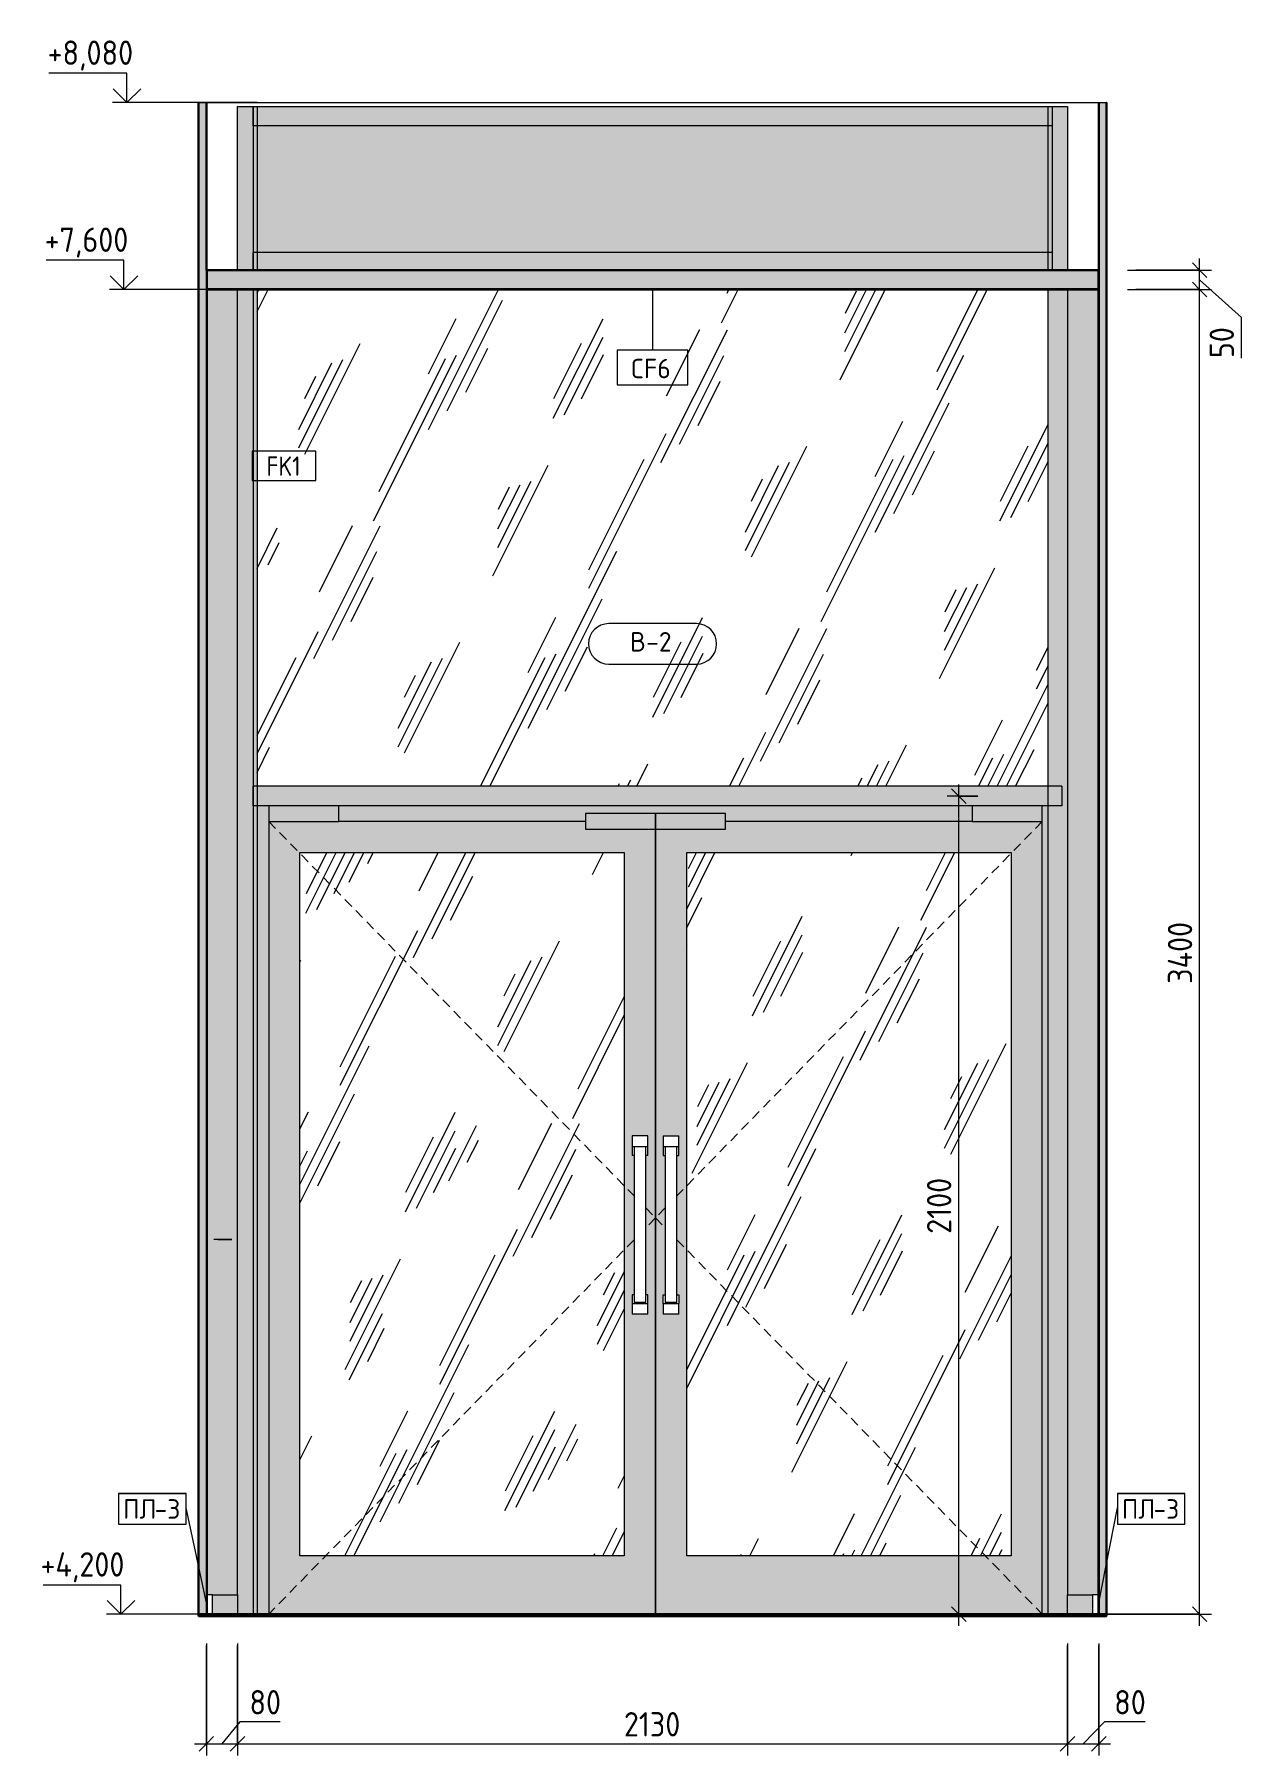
# Model space of a CAD drawing. Header units: millimetres. Extents: x 36646 to 169412, y -1987 to 12080.
# Drawn here: x 76253 to 79350, y 3837 to 8255 of the extents above; entities that cross this region are included whole.
import ezdxf

# ---------------------------------------------------------------- set-up
doc = ezdxf.new("R2010")
doc.units = ezdxf.units.MM
doc.linetypes.add('200_ШТРИХ_ш1п0_6_', pattern=[40, 25, -15])
for name, color, linetype, lineweight in [('A-ANNO-DIMS', 7, 'Continuous', 9), ('A-ANNO-DIMS-25', 7, 'Continuous', 9), ('A-CLNG-IDEN', 7, 'Continuous', 9), ('A-DOOR', 7, 'Continuous', 9), ('A-DOOR-2', 7, '200_ШТРИХ_ш1п0_6_', 9), ('A-DOOR-IDEN', 7, 'Continuous', 9), ('A-FLOR', 7, 'Continuous', 9), ('A-GENM', 7, 'Continuous', 9), ('A-GENM-IDEN', 7, 'Continuous', 9), ('A-GLAZ-CURT', 7, 'Continuous', 9), ('A-GLAZ-CWMG', 7, 'Continuous', 9), ('A-WALL', 7, 'Continuous', 9), ('A-WALL-IDEN', 7, 'Continuous', 9), ('A-WALL-PATT', 7, 'Continuous', 9), ('G-ANNO-DIMS', 7, 'Continuous', 9), ('G-ANNO-DIMS-1', 7, 'Continuous', 20), ('I-WALL', 7, 'Continuous', 9), ('Q-SPCQ', 7, 'Continuous', 9)]:
    doc.layers.add(name, color=color, linetype=linetype, lineweight=lineweight)
for name, color, linetype, lineweight, true_color in [('A-CLNG-1', 7, 'Continuous', 9, 0x787878), ('A-CLNG-FNSH-1', 7, 'Continuous', 30, 0x3c3c3c), ('A-FLOR-FNSH-1', 7, 'Continuous', 30, 0x3c3c3c), ('A-WALL-3', 7, 'Continuous', 30, 0x3c3c3c), ('A-WALL-FNSH-2', 7, 'Continuous', 30, 0x3c3c3c), ('I-WALL-1', 7, 'Continuous', 9, 0x787878), ('Q-SPCQ-1', 1, 'Continuous', 9, 0xff0000)]:
    doc.layers.add(name, color=color, linetype=linetype, lineweight=lineweight, true_color=true_color)
doc.styles.add('GOST Common_1', font='GOST_Common.ttf', dxfattribs={"height": 50})
doc.styles.add('GOST Common_2', font='GOST_Common.ttf', dxfattribs={"width": 0.9, "height": 50})
doc.styles.add('ISOCPEUR_1', font='isocpeur.ttf', dxfattribs={"width": 0.9, "height": 62.5})
doc.dimstyles.new('ISO-2_5_0_9К_БОЛЬШОЙ_1', dxfattribs={"dimscale": 304.8, "dimtxt": 62.248823, "dimasz": 0.123031, "dimexe": 0.098425, "dimexo": 0.246063, "dimgap": 0, "dimtad": 1, "dimdec": 0, "dimrnd": 10, "dimzin": 0, "dimdsep": 46, "dimtxsty": 'ISOCPEUR_1', "dimblk1": 'OBLIQUE', "dimblk2": 'OBLIQUE', "dimsah": 1, "dimcen": 0.09, "dimdle": 0.098425, "dimazin": 0, "dimtfac": 1, "dimtdec": 4, "dimtix": 1, "dimtmove": 1, "dimatfit": 3, "dimfxl": 1, "dimtvp": 1, "dimtolj": 1, "dimtzin": 0, "dimarcsym": 2})
doc.dimstyles.new('ISO-2_5_0_9К_БОЛЬШОЙ_2', dxfattribs={"dimscale": 304.8, "dimtxt": 62.248823, "dimasz": 0.123031, "dimexe": 0.098425, "dimexo": 0.246063, "dimgap": 0, "dimtad": 1, "dimdec": 0, "dimrnd": 10, "dimzin": 0, "dimdsep": 46, "dimtxsty": 'ISOCPEUR_1', "dimblk1": 'OBLIQUE', "dimblk2": 'OBLIQUE', "dimsah": 1, "dimcen": 0.09, "dimdle": 0.098425, "dimazin": 0, "dimtfac": 1, "dimtdec": 4, "dimtix": 1, "dimtmove": 0, "dimatfit": 3, "dimfxl": 1, "dimtvp": 1, "dimtolj": 1, "dimtzin": 0, "dimarcsym": 2})
pattern_1 = [(0, (78187.91, 0), (30.48, 7.62), [2.515, -20.345, 2.515, -20.345, -121.92]), (0, (78187.91, 0), (30.48, 7.62), [-45.72, 2.515, -43.205, 2.515, -20.345, -53.34]), (0, (78187.91, 0), (30.48, 7.62), [-114.3, 2.515, -12.725, 2.515, -35.585]), (120, (78199.34, 3.81), (-21.8391136, 22.586454), [2.515, -20.345, 2.515, -20.345, -121.92]), (120, (78199.34, 3.81), (-21.8391136, 22.586454), [-45.72, 2.515, -43.205, 2.515, -20.345, -53.34]), (120, (78199.34, 3.81), (-21.8391136, 22.586454), [-114.3, 2.515, -12.725, 2.515, -35.585]), (240, (78203.15, 19.05), (-8.6408864, -30.206454), [2.515, -20.345, 2.515, -20.345, -121.92]), (240, (78203.15, 19.05), (-8.6408864, -30.206454), [-45.72, 2.515, -43.205, 2.515, -20.345, -53.34]), (240, (78203.15, 19.05), (-8.6408864, -30.206454), [-114.3, 2.515, -12.725, 2.515, -35.585])]
pattern_2 = [(63.435, (9477.7, 31.75), (-255.583, 766.747), [317.5, -190.5, 317.5, -190.5, -403.903]), (63.435, (9477.7, 31.75), (-255.583, 766.747), [-1016, 127, -276.903]), (63.435, (9461.84, 47.6), (-255.583, 766.747), [254, -317.5, 190.5, -190.5, -467.403]), (63.435, (9461.84, 47.6), (-255.583, 766.747), [-952.5, 222.25, -245.153]), (63.435, (9461.84, 95.25), (-255.583, 766.747), [190.5, -381, 127, -190.5, -530.903]), (63.435, (9461.84, 95.25), (-255.583, 766.747), [-889, 285.75, -245.153]), (63.435, (9509.46, 47.6), (-255.583, 766.747), [190.5, -381, 158.75, -6404.65]), (63.435, (9557.1, 95.25), (-255.583, 766.747), [95.25, -476.25, 63.5, -6499.9]), (63.435, (9477.7, 174.6), (-255.583, 766.747), [63.5, -476.25, 63.5, -254, -562.653]), (63.435, (9477.7, 174.6), (-255.583, 766.747), [-857.25, 158.75, -403.9]), (63.435, (9763.46, 127), (-255.583, 766.747), [317.5, -476.25, 381, -251.503]), (63.435, (9763.46, 79.4), (-255.583, 766.747), [444.5, -317.5, 476.25, -188.003]), (63.435, (9795.2, 95.25), (-255.583, 766.747), [508, -254, 381, -276.903]), (63.435, (9842.84, 142.9), (-255.583, 766.747), [317.5, -444.5, 254, -403.903]), (63.435, (9795.2, 238.1), (-255.583, 766.747), [158.75, -635, 190.5, -435.653]), (63.435, (9890.46, 190.5), (-255.583, 766.747), [127, -635, 127, -530.903])]

# ---------------------------------------------------------------- blocks, each defined once
blk = doc.blocks.new('Плинтус - Плинтус темный _ст_школа_-32862110-Развертка 2_30-1')
at = {"layer": 'A-GENM'}
for p, q in [((7936, 4250), (7921, 4250)), ((7921, 4250), (7921, 4200)), ((7936, 4200), (7936, 4250)), ((7921, 4200), (7936, 4200))]:
    blk.add_line(p, q, dxfattribs=at)
blk = doc.blocks.new('Плинтус - Плинтус темный _ст_школа_-32862111-Развертка 2_30-1')
at = {"layer": 'A-GENM'}
for p, q in [((10209, 4250), (10194, 4250)), ((10194, 4250), (10194, 4200)), ((10209, 4200), (10209, 4250)), ((10194, 4200), (10209, 4200))]:
    blk.add_line(p, q, dxfattribs=at)
blk = doc.blocks.new('Плинтус - Плинтус темный _ст_школа_-32862317-Развертка 2_30-1')
at = {"layer": 'A-GENM'}
blk.add_hatch(color=256, dxfattribs=at).paths.add_polyline_path([(7972.3, 4200), (8000, 4200), (8000, 4250), (7936, 4250), (7936, 4200)])
for p, q in [((7936, 4250), (8000, 4250)), ((8000, 4250), (8000, 4200))]:
    blk.add_line(p, q, dxfattribs=at)
blk = doc.blocks.new('Плинтус - Плинтус темный _ст_школа_-32862286-Развертка 2_30-1')
at = {"layer": 'A-GENM'}
blk.add_hatch(color=256, dxfattribs=at).paths.add_polyline_path([(10130, 4200), (10194, 4200), (10194, 4250), (10130, 4250)])
for p, q in [((10130, 4250), (10194, 4250)), ((10130, 4200), (10130, 4250))]:
    blk.add_line(p, q, dxfattribs=at)
blk = doc.blocks.new('Дистанционный пожарный извещатель - Монтируемые на перекрытии-30348713-Развертка 2_30-1')
at = {"layer": 'Q-SPCQ'}
for p, q in [((7949.2, 5161.6), (7939.2, 5161.6)), ((7949.2, 5161.6), (7939.2, 5161.6)), ((7949.2, 5161.6), (7985.5, 5161.6)), ((7985.5, 5161.6), (7949.2, 5161.6))]:
    blk.add_line(p, q, dxfattribs=at)
blk = doc.blocks.new('Прямоугольный импост - Импост структурный с накладкой - 160мм Темный-31239214-Развертка 2_30-1')
at = {"layer": 'A-GLAZ-CWMG'}
blk.add_hatch(color=256, dxfattribs=at).paths.add_polyline_path([(8050, 4200), (8050, 6300), (8000, 6300), (8000, 4200), (8045.1, 4200)])
blk.add_line((8050, 6300), (8050, 4200), dxfattribs=at)
blk = doc.blocks.new('Прямоугольный импост - Импост структурный с накладкой - 160мм Темный-32355137-Развертка 2_30-1')
at = {"layer": 'A-GLAZ-CWMG'}
blk.add_hatch(color=256, dxfattribs=at).paths.add_polyline_path([(10090, 7695), (10090, 8020), (10080, 8020), (10080, 7695)])
blk.add_line((10080, 7670), (10080, 8070), dxfattribs=at)
blk = doc.blocks.new('Дверь_Витражная_остекление_ - ДВН_ДАО_Главный вход_1800 в свету 5-32258809-Развертка 2_30-1')
at = {"layer": 'A-DOOR'}
h = blk.add_hatch(color=256, dxfattribs=at)
h.paths.add_polyline_path([(8050, 4200), (8080, 4200), (8080, 6275), (8050, 6275), (8050, 4202.5)])
h.paths.add_polyline_path([(10065, 4200), (10080, 4200), (10080, 6275), (10065, 6275), (10065, 4203.3)])
h.paths.add_polyline_path([(8260, 6235), (8892.5, 6235), (8892.5, 6255), (9252.5, 6255), (9252.5, 6235), (9885, 6235), (9885, 6275), (8260, 6275), (8260, 6239.4)])
for points in [[(8190.8, 6235), (8260, 6235), (8260, 6275), (8080, 6275), (8080, 6235), (8160, 6235)], [(9885, 6235), (10065, 6235), (10065, 6275), (9885, 6275)], [(9064.9, 6215), (9072.5, 6215), (9072.5, 6255), (8892.5, 6255), (8892.5, 6215), (9052.5, 6215)], [(9252.5, 6215), (9252.5, 6255), (9072.5, 6255), (9072.5, 6215), (9152.5, 6215)]]:
    blk.add_hatch(color=256, dxfattribs=at).paths.add_polyline_path(points)
h = blk.add_hatch(color=256, dxfattribs=at)
h.paths.add_polyline_path([(8191.3, 4200), (8191.3, 4202), (9072.5, 4202), (9072.5, 6215), (8892.5, 6215), (8892.5, 6235), (8080, 6235), (8080, 4200), (8190.8, 4200)])
h.paths.add_polyline_path([(8773.5, 4350), (8160, 4350), (8160, 6155), (8992.5, 6155), (8992.5, 4350)])
h.paths.add_polyline_path([(9049.8, 4970), (9012.5, 4970), (9012.5, 5020), (9017.5, 5020), (9017.5, 5377.5), (9012.5, 5377.5), (9012.5, 5427.5), (9052.5, 5427.5), (9052.5, 5377.5), (9047.5, 5377.5), (9047.5, 5020), (9052.5, 5020), (9052.5, 4970), (9051.8, 4970)])
h = blk.add_hatch(color=256, dxfattribs=at)
h.paths.add_polyline_path([(10065, 4200), (10065, 6235), (9252.5, 6235), (9252.5, 6215), (9072.5, 6215), (9072.5, 4202), (9947.2, 4202), (9947.2, 4200), (9985, 4200)])
h.paths.add_polyline_path([(9356.2, 4350), (9152.5, 4350), (9152.5, 6155), (9985, 6155), (9985, 4350), (9647.6, 4350)])
h.paths.add_polyline_path([(9098.4, 4970), (9092.5, 4970), (9092.5, 5020), (9097.5, 5020), (9097.5, 5377.5), (9092.5, 5377.5), (9092.5, 5427.5), (9132.5, 5427.5), (9132.5, 5377.5), (9127.5, 5377.5), (9127.5, 5020), (9132.5, 5020), (9132.5, 4970), (9102.5, 4970)])
h = blk.add_hatch(dxfattribs=at)
h.set_pattern_fill('FP_18', color=256, style=0, pattern_type=2)
h.set_pattern_definition(pattern_2)
h.paths.add_polyline_path([(8992.5, 4350), (8992.5, 6155), (8160, 6155), (8160, 4350), (8773.5, 4350)])
h = blk.add_hatch(dxfattribs=at)
h.set_pattern_fill('FP_18', color=256, style=0, pattern_type=2)
h.set_pattern_definition(pattern_2)
h.paths.add_polyline_path([(9356.2, 4350), (9985, 4350), (9985, 6155), (9152.5, 6155), (9152.5, 4350)])
for p, q in [((8080, 6275), (8080, 6235)), ((8260, 6235), (8260, 6275)), ((9885, 6275), (9885, 6235)), ((10065, 6235), (10065, 6275)), ((8080, 6235), (8080, 4200)), ((8080, 6235), (8260, 6235)), ((8892.5, 6235), (8260, 6235)), ((8892.5, 6255), (8892.5, 6215)), ((9072.5, 6255), (8892.5, 6255)), ((9252.5, 6255), (9072.5, 6255)), ((9072.5, 6255), (9072.5, 6215)), ((9072.5, 6215), (9072.5, 6255)), ((9252.5, 6215), (9252.5, 6255)), ((9885, 6235), (9252.5, 6235)), ((9885, 6235), (10065, 6235)), ((10065, 4200), (10065, 6235)), ((8892.5, 6215), (9072.5, 6215)), ((9072.5, 6215), (9072.5, 4202)), ((9072.5, 6215), (9252.5, 6215)), ((9072.5, 4202), (9072.5, 6215)), ((8160, 4350), (8160, 6155)), ((8160, 6155), (8992.5, 6155)), ((8992.5, 6155), (8992.5, 4350)), ((9152.5, 4350), (9152.5, 6155)), ((9152.5, 6155), (9985, 6155)), ((9985, 6155), (9985, 4350)), ((9012.5, 5427.5), (9012.5, 5400)), ((9052.5, 5427.5), (9012.5, 5427.5)), ((9052.5, 5400), (9012.5, 5400)), ((9012.5, 5400), (9012.5, 5377.5)), ((9017.5, 5400), (9017.5, 5000)), ((9047.5, 5000), (9047.5, 5400)), ((9052.5, 5400), (9052.5, 5427.5)), ((9052.5, 5377.5), (9052.5, 5400)), ((9092.5, 5427.5), (9092.5, 5400)), ((9092.5, 5427.5), (9132.5, 5427.5)), ((9132.5, 5400), (9092.5, 5400)), ((9092.5, 5400), (9092.5, 5377.5)), ((9097.5, 5400), (9097.5, 5000)), ((9127.5, 5000), (9127.5, 5400)), ((9132.5, 5400), (9132.5, 5427.5)), ((9132.5, 5377.5), (9132.5, 5400)), ((9017.5, 5377.5), (9012.5, 5377.5)), ((9052.5, 5377.5), (9047.5, 5377.5)), ((9092.5, 5377.5), (9097.5, 5377.5)), ((9127.5, 5377.5), (9132.5, 5377.5)), ((9017.5, 5020), (9012.5, 5020)), ((9012.5, 5020), (9012.5, 4997.5)), ((9012.5, 4997.5), (9012.5, 4970)), ((9012.5, 4997.5), (9052.5, 4997.5)), ((9047.5, 5000), (9017.5, 5000)), ((9052.5, 5020), (9047.5, 5020)), ((9052.5, 4997.5), (9052.5, 5020)), ((9052.5, 4970), (9052.5, 4997.5)), ((9092.5, 4997.5), (9092.5, 5020)), ((9092.5, 5020), (9097.5, 5020)), ((9092.5, 4997.5), (9092.5, 4970)), ((9092.5, 4997.5), (9132.5, 4997.5)), ((9127.5, 5000), (9097.5, 5000)), ((9127.5, 5020), (9132.5, 5020)), ((9132.5, 5020), (9132.5, 4997.5)), ((9132.5, 4970), (9132.5, 4997.5)), ((9052.5, 4970), (9012.5, 4970)), ((9132.5, 4970), (9092.5, 4970)), ((8992.5, 4350), (8160, 4350)), ((9985, 4350), (9152.5, 4350))]:
    blk.add_line(p, q, dxfattribs=at)
at = {"layer": 'A-DOOR-2'}
for p, q in [((8080, 6235), (9017.5, 5273.9)), ((10065, 6235), (9127.5, 5273.9)), ((9047.5, 5243.1), (9072.5, 5217.5)), ((9072.5, 5217.5), (9047.5, 5191.9)), ((9097.5, 5243.1), (9072.5, 5217.5)), ((9072.5, 5217.5), (9097.5, 5191.9)), ((9017.5, 5161.1), (8080, 4200)), ((9127.5, 5161.1), (10065, 4200))]:
    blk.add_line(p, q, dxfattribs=at)
blk = doc.blocks.new('Прямоугольный импост - Импост структурный с накладкой - 160мм Темный-32424191-Развертка 2_30-1')
at = {"layer": 'A-GLAZ-CWMG'}
blk.add_hatch(color=256, dxfattribs=at).paths.add_polyline_path([(10090, 8020), (10090, 8070), (8040, 8070), (8040, 8020), (9064.9, 8020)])
for p, q in [((8040, 8020), (8040, 8070)), ((10090, 8070), (10090, 8020)), ((10090, 8020), (8040, 8020))]:
    blk.add_line(p, q, dxfattribs=at)
blk = doc.blocks.new('Прямоугольный импост - Импост структурный с накладкой - 160мм Темный-31915521-Развертка 2_30-1')
at = {"layer": 'A-GLAZ-CWMG'}
blk.add_line((8040, 6300), (8040, 4200), dxfattribs=at)
blk = doc.blocks.new('Системная панель - Стекло - 40мм-32469396-Развертка 2_30-1')
at = {"layer": 'A-GLAZ-CURT'}
h = blk.add_hatch(dxfattribs=at)
h.set_pattern_fill('FP_18', color=256, style=0, pattern_type=2)
h.set_pattern_definition(pattern_2)
h.paths.add_polyline_path([(8050, 6325), (10080, 6325), (10080, 7600), (8050, 7600), (8050, 6380.3)])
blk = doc.blocks.new('Прямоугольный импост - Импост структурный с накладкой - 160мм Темный-32469397-Развертка 2_30-1')
at = {"layer": 'A-GLAZ-CWMG'}
h = blk.add_hatch(color=256, dxfattribs=at)
h.paths.add_polyline_path([(8030, 6300), (8040, 6300), (8040, 6325), (8050, 6325), (8050, 7600), (8000, 7600), (8000, 6300)])
h.paths.add_polyline_path([(8030, 7650), (8040, 7650), (8040, 7670), (8000, 7670), (8000, 7650)])
for p, q in [((8050, 7670), (8050, 7650)), ((8050, 7600), (8050, 6300))]:
    blk.add_line(p, q, dxfattribs=at)
blk = doc.blocks.new('Прямоугольный импост - Импост структурный с накладкой - 160мм Темный-31239248-Развертка 2_30-1')
at = {"layer": 'A-GLAZ-CWMG'}
blk.add_hatch(color=256, dxfattribs=at).paths.add_polyline_path([(10130, 4200), (10130, 6300), (10080, 6300), (10080, 4200)])
blk.add_line((10080, 4200), (10080, 6300), dxfattribs=at)
blk = doc.blocks.new('Прямоугольный импост - Импост структурный с накладкой - 160мм Темный-32258447-Развертка 2_30-1')
at = {"layer": 'A-GLAZ-CWMG'}
blk.add_hatch(color=256, dxfattribs=at).paths.add_polyline_path([(8050, 6275), (10080, 6275), (10080, 6300), (10115, 6300), (10115, 6325), (8040, 6325), (8040, 6300), (8050, 6300)])
for p, q in [((8040, 6275), (8040, 6325)), ((10115, 6325), (8040, 6325)), ((10115, 6325), (10115, 6275)), ((10115, 6275), (8040, 6275))]:
    blk.add_line(p, q, dxfattribs=at)
blk = doc.blocks.new('Прямоугольный импост - Импост структурный с накладкой - 160мм Темный-32469394-Развертка 2_30-1')
at = {"layer": 'A-GLAZ-CWMG'}
for p, q in [((8040, 7670), (8040, 7650)), ((8040, 7600), (8040, 6300))]:
    blk.add_line(p, q, dxfattribs=at)
blk = doc.blocks.new('Системная панель - Сэндвич - 40мм-32469398-Развертка 2_30-1')
at = {"layer": 'A-GLAZ-CURT'}
blk.add_hatch(color=256, dxfattribs=at).paths.add_polyline_path([(10080, 7695), (10080, 8020), (8050, 8020), (8050, 7695), (9064.9, 7695)])
blk = doc.blocks.new('Прямоугольный импост - Импост структурный с накладкой - 160мм Темный-32469399-Развертка 2_30-1')
at = {"layer": 'A-GLAZ-CWMG'}
blk.add_hatch(color=256, dxfattribs=at).paths.add_polyline_path([(8030, 7670), (8040, 7670), (8040, 7695), (8050, 7695), (8050, 8020), (8040, 8020), (8040, 8070), (8000, 8070), (8000, 7670)])
blk.add_line((8050, 8070), (8050, 7670), dxfattribs=at)
blk = doc.blocks.new('Прямоугольный импост - Импост структурный с накладкой - 160мм Темный-32469400-Развертка 2_30-1')
at = {"layer": 'A-GLAZ-CWMG'}
h = blk.add_hatch(color=256, dxfattribs=at)
h.paths.add_polyline_path([(10115, 6300), (10130, 6300), (10130, 7600), (10080, 7600), (10080, 6325), (10115, 6325)])
h.paths.add_polyline_path([(10115, 7650), (10130, 7650), (10130, 7670), (10090, 7670), (10090, 7650)])
for p, q in [((10080, 7650), (10080, 7670)), ((10080, 6300), (10080, 7600))]:
    blk.add_line(p, q, dxfattribs=at)
blk = doc.blocks.new('Прямоугольный импост - Импост структурный с накладкой - 160мм Темный-32424194-Развертка 2_30-1')
at = {"layer": 'A-GLAZ-CWMG'}
blk.add_hatch(color=256, dxfattribs=at).paths.add_polyline_path([(10090, 7650), (10090, 7695), (8040, 7695), (8040, 7650), (9064.9, 7650)])
for p, q in [((8040, 7650), (8040, 7695)), ((10090, 7695), (8040, 7695)), ((10090, 7695), (10090, 7650))]:
    blk.add_line(p, q, dxfattribs=at)
blk = doc.blocks.new('Прямоугольный импост - Импост структурный с накладкой - 160мм-32469395-Развертка 2_30-1')
at = {"layer": 'A-GLAZ-CWMG'}
blk.add_hatch(color=256, dxfattribs=at).paths.add_polyline_path([(10090, 7670), (10130, 7670), (10130, 8070), (10090, 8070), (10090, 7685)])
blk.add_line((10090, 8070), (10090, 7650), dxfattribs=at)
blk = doc.blocks.new('Прямоугольный импост - Импост структурный с накладкой - 160мм Темный-32352605-Развертка 2_30-1')
at = {"layer": 'A-GLAZ-CWMG'}
blk.add_line((8040, 8070), (8040, 7670), dxfattribs=at)
blk = doc.blocks.new('Высотные отметки - Стрелка_Верх-17668718-Развертка 2_30-1')
at = {"layer": 'G-ANNO-DIMS'}
for p, q in [((7716.2, 8155), (7516.2, 8155)), ((7716.2, 8080), (7716.2, 8155)), ((7754.1, 8080), (7679.1, 8080))]:
    blk.add_line(p, q, dxfattribs=at)
at = {"layer": 'G-ANNO-DIMS-1'}
for q in [(7680.9, 8115.4), (7751.6, 8115.4)]:
    blk.add_line((7716.2, 8080), q, dxfattribs=at)
blk = doc.blocks.new('DIMBLOCK18-Развертка 2_30-1')
at = {"layer": 'A-ANNO-DIMS-25'}
for p, q in [((76693.7, 4125), (76693.7, 3837.3)), ((76693.7, 3867.3), (76693.7, 4120)), ((76773.7, 4125), (76773.7, 3837.3)), ((76773.7, 3867.3), (76773.7, 4120)), ((76779.3, 3923.7), (76733.7, 3867.3)), ((76883.3, 3923.7), (76779.3, 3923.7)), ((76663.7, 3867.3), (76773.7, 3867.3))]:
    blk.add_line(p, q, dxfattribs=at)
at = {"layer": 'A-ANNO-DIMS-25', "lineweight": 20}
for p, q in [((76693.7, 3867.3), (76674.9, 3848.5)), ((76693.7, 3867.3), (76712.4, 3886)), ((76773.7, 3867.3), (76754.9, 3848.5)), ((76773.7, 3867.3), (76792.4, 3886))]:
    blk.add_line(p, q, dxfattribs=at)
at = {"layer": 'A-ANNO-DIMS-25', "color": 0, "insert": (76804.3, 4005.4), "char_height": 62.5, "width": 94.81, "attachment_point": 1, "line_spacing_factor": 1.149209, "style": 'ISOCPEUR_1'}
blk.add_mtext('80', dxfattribs=at)
blk = doc.blocks.new('_Oblique')
at = {"color": 0, "linetype": 'ByBlock', "lineweight": -2}
blk.add_line((-0.5, -0.5), (0.5, 0.5), dxfattribs=at)
blk = doc.blocks.new('DIMBLOCK19-Развертка 2_30-1')
at = {"layer": 'A-ANNO-DIMS-25'}
for p, q in [((76773.7, 4125), (76773.7, 3837.3)), ((76773.7, 3867.3), (76773.7, 4120)), ((78903.7, 4125), (78903.7, 3837.3)), ((78903.7, 3867.3), (78903.7, 4120)), ((76773.7, 3867.3), (78903.7, 3867.3))]:
    blk.add_line(p, q, dxfattribs=at)
at = {"layer": 'A-ANNO-DIMS-25', "lineweight": 20}
for p, q in [((76773.7, 3867.3), (76754.9, 3848.5)), ((76773.7, 3867.3), (76792.4, 3886)), ((78903.7, 3867.3), (78884.9, 3848.5)), ((78903.7, 3867.3), (78922.4, 3886))]:
    blk.add_line(p, q, dxfattribs=at)
at = {"layer": 'A-ANNO-DIMS-25', "color": 0, "insert": (77765.1, 3948.9), "char_height": 62.5, "width": 176.691, "attachment_point": 1, "line_spacing_factor": 1.149209, "style": 'ISOCPEUR_1'}
blk.add_mtext('2130', dxfattribs=at)
blk = doc.blocks.new('DIMBLOCK20-Развертка 2_30-1')
at = {"layer": 'A-ANNO-DIMS-25'}
for p, q in [((78903.7, 4125), (78903.7, 3837.3)), ((78903.7, 3867.3), (78903.7, 4120)), ((78983.7, 4125), (78983.7, 3837.3)), ((78983.7, 3867.3), (78983.7, 4120)), ((78998.3, 3923.7), (78943.7, 3867.3)), ((79102.3, 3923.7), (78998.3, 3923.7)), ((78903.7, 3867.3), (79013.7, 3867.3))]:
    blk.add_line(p, q, dxfattribs=at)
at = {"layer": 'A-ANNO-DIMS-25', "lineweight": 20}
for p, q in [((78903.7, 3867.3), (78884.9, 3848.5)), ((78903.7, 3867.3), (78922.4, 3886)), ((78983.7, 3867.3), (78964.9, 3848.5)), ((78983.7, 3867.3), (79002.4, 3886))]:
    blk.add_line(p, q, dxfattribs=at)
at = {"layer": 'A-ANNO-DIMS-25', "color": 0, "insert": (79023.3, 4005.4), "char_height": 62.5, "width": 94.81, "attachment_point": 1, "line_spacing_factor": 1.149209, "style": 'ISOCPEUR_1'}
blk.add_mtext('80', dxfattribs=at)
blk = doc.blocks.new('М_потолков - Марка_ Имя типа-25382930-Развертка 2_30-1')
at = {"layer": 'A-CLNG-IDEN'}
for p, q in [((9155.6, 7444.4), (8974.4, 7444.4)), ((8974.4, 7444.4), (8974.4, 7355)), ((9155.6, 7355), (9155.6, 7444.4)), ((8974.4, 7355), (9155.6, 7355))]:
    blk.add_line(p, q, dxfattribs=at)
blk = doc.blocks.new('М_стена_0001 - Типоразмер_без рамки-25382661-Развертка 2_30-1')
at = {"layer": 'A-WALL-IDEN'}
for p, q in [((8200.5, 7185.2), (8037.2, 7185.2)), ((8037.2, 7185.2), (8037.2, 7110.2)), ((8200.5, 7110.2), (8200.5, 7185.2)), ((8037.2, 7110.2), (8200.5, 7110.2))]:
    blk.add_line(p, q, dxfattribs=at)
blk = doc.blocks.new('Mark Reiling - Mark Reiling-26174330-Развертка 2_30-1')
at = {"layer": 'A-GENM-IDEN'}
for p, q in [((7694.6, 4510.2), (7694.6, 4431.4)), ((7694.6, 4510.2), (7868, 4510.2)), ((7868, 4510.2), (7694.6, 4510.2)), ((7694.6, 4510.2), (7694.6, 4431.4)), ((7868, 4431.4), (7868, 4510.2)), ((7868, 4431.4), (7868, 4510.2)), ((7694.6, 4431.4), (7868, 4431.4)), ((7694.6, 4431.4), (7868, 4431.4))]:
    blk.add_line(p, q, dxfattribs=at)
blk = doc.blocks.new('DIMBLOCK21-Развертка 2_30-1')
at = {"layer": 'A-ANNO-DIMS-25'}
for p, q in [((79057.7, 7600), (79272.5, 7600)), ((79242.5, 7600), (79078.7, 7600)), ((79242.5, 4170), (79242.5, 7600)), ((78978.7, 4200), (79272.5, 4200)), ((79242.5, 4200), (78978.7, 4200))]:
    blk.add_line(p, q, dxfattribs=at)
at = {"layer": 'A-ANNO-DIMS-25', "lineweight": 20}
for p, q in [((79242.5, 7600), (79223.8, 7618.8)), ((79242.5, 7600), (79261.3, 7581.2)), ((79242.5, 4200), (79223.8, 4218.7)), ((79242.5, 4200), (79261.3, 4181.2))]:
    blk.add_line(p, q, dxfattribs=at)
at = {"layer": 'A-ANNO-DIMS-25', "color": 0, "insert": (79160.9, 5818), "char_height": 62.5, "width": 196.802, "attachment_point": 1, "rotation": 90, "line_spacing_factor": 1.149209, "style": 'ISOCPEUR_1'}
blk.add_mtext('3400', dxfattribs=at)
blk = doc.blocks.new('DIMBLOCK22-Развертка 2_30-1')
at = {"layer": 'A-ANNO-DIMS-25'}
for p, q in [((79057.7, 7650), (79272.5, 7650)), ((79242.5, 7650), (79078.7, 7650)), ((79242.5, 7600), (79242.5, 7680)), ((79057.7, 7600), (79272.5, 7600)), ((79242.5, 7600), (79078.7, 7600)), ((79349.7, 7528.1), (79242.5, 7625)), ((79349.7, 7424), (79349.7, 7528.1))]:
    blk.add_line(p, q, dxfattribs=at)
at = {"layer": 'A-ANNO-DIMS-25', "lineweight": 20}
for p, q in [((79242.5, 7650), (79223.8, 7668.8)), ((79242.5, 7650), (79261.3, 7631.2)), ((79242.5, 7600), (79223.8, 7618.8)), ((79242.5, 7600), (79261.3, 7581.2))]:
    blk.add_line(p, q, dxfattribs=at)
at = {"layer": 'A-ANNO-DIMS-25', "color": 0, "insert": (79268.1, 7424), "char_height": 62.5, "width": 94.81, "attachment_point": 1, "rotation": 90, "line_spacing_factor": 1.149209, "style": 'ISOCPEUR_1'}
blk.add_mtext('50', dxfattribs=at)
blk = doc.blocks.new('М_двери - Типоразмер_рамка-25223575-Развертка 2_30-1')
at = {"layer": 'A-DOOR-IDEN'}
for p, q in [((9177.4, 6742.6), (8952.6, 6742.6)), ((8952.6, 6638.6), (9177.4, 6638.6))]:
    blk.add_line(p, q, dxfattribs=at)
for centre, start, end in [((8952.6, 6690.6), 90, 270), ((9177.4, 6690.6), 270, 90)]:
    blk.add_arc(centre, 52, start, end, dxfattribs=at)
blk = doc.blocks.new('DIMBLOCK23-Развертка 2_30-1')
at = {"layer": 'A-ANNO-DIMS-25', "lineweight": 20}
for p, q in [((78624.5, 6300), (78605.7, 6318.7)), ((78624.5, 6300), (78643.2, 6281.2)), ((78624.5, 4200), (78605.7, 4218.7)), ((78624.5, 4200), (78643.2, 4181.2))]:
    blk.add_line(p, q, dxfattribs=at)
at = {"layer": 'A-ANNO-DIMS-25'}
for p, q in [((78624.5, 4170), (78624.5, 6330)), ((78673, 6300), (78594.5, 6300)), ((78624.5, 6300), (78673, 6300)), ((78673, 4200), (78594.5, 4200)), ((78624.5, 4200), (78673, 4200))]:
    blk.add_line(p, q, dxfattribs=at)
at = {"layer": 'A-ANNO-DIMS-25', "color": 0, "insert": (78542.8, 5176.4), "char_height": 62.5, "width": 176.691, "attachment_point": 1, "rotation": 90, "line_spacing_factor": 1.149209, "style": 'ISOCPEUR_1'}
blk.add_mtext('2100', dxfattribs=at)

msp = doc.modelspace()

# ---------------------------------------------------------------- hatches: boundary and pattern name
at = {"layer": 'A-CLNG-1'}
msp.add_hatch(color=256, dxfattribs=at).paths.add_polyline_path([(77255.8634, 7600), (78982.6983, 7600), (78982.6983, 7650), (76694.6983, 7650), (76694.6983, 7600), (76964.5103, 7600)])
at = {"layer": 'A-FLOR'}
msp.add_hatch(color=256, dxfattribs=at).paths.add_polyline_path([(76964.9537, 4200), (78720.8758, 4200), (78720.8758, 4202), (76964.9537, 4202)])
at = {"layer": 'A-WALL-PATT'}
h = msp.add_hatch(color=256, dxfattribs=at)
h.paths.add_polyline_path([(78982.6983, 4250), (78982.6983, 7600), (78903.6983, 7600), (78903.6983, 4250), (78982.6647, 4250)])
h.paths.add_polyline_path([(76695.8601, 4250), (76773.6983, 4250), (76773.6983, 7600), (76694.6983, 7600), (76694.6983, 4250)])
at = {"layer": 'I-WALL-1'}
h = msp.add_hatch(dxfattribs=at)
h.set_pattern_fill('FP_17', color=256, style=0, pattern_type=2)
h.set_pattern_definition(pattern_1)
h.paths.add_polyline_path([(76673.6983, 4200), (76693.6983, 4200), (76693.6983, 8080), (76673.6983, 8080), (76673.6983, 4316.3602)])
h = msp.add_hatch(dxfattribs=at)
h.set_pattern_fill('FP_17', color=256, style=0, pattern_type=2)
h.set_pattern_definition(pattern_1)
h.paths.add_polyline_path([(79003.6983, 4200), (79003.6983, 8080), (78983.6983, 8080), (78983.6983, 4200)])

# ---------------------------------------------------------------- linework, layer by layer
at = {"layer": 'A-CLNG-FNSH-1'}
for p, q in [((78982.6983, 7650), (76694.6983, 7650)), ((76694.6983, 7650), (76694.6983, 7600)), ((78982.6983, 7600), (78982.6983, 7650)), ((78982.6983, 7601), (76694.6983, 7601)), ((76694.6983, 7600), (78982.6983, 7600))]:
    msp.add_line(p, q, dxfattribs=at)
at = {"layer": 'A-CLNG-IDEN'}
msp.add_line((77838.6983, 7600), (77838.6983, 7444.4336), dxfattribs=at)
at = {"layer": 'A-FLOR'}
for p, q in [((76673.1572, 8080), (79003.6983, 8080)), ((76964.9537, 4202), (78720.8758, 4202)), ((76964.9537, 4200), (76964.9537, 4202)), ((78720.8758, 4202), (78720.8758, 4200)), ((79003.9822, 4195), (76673.1572, 4195))]:
    msp.add_line(p, q, dxfattribs=at)
at = {"layer": 'A-FLOR-FNSH-1'}
for p, q in [((78983.6983, 4200), (76673.6983, 4200)), ((76673.6983, 4200), (76673.6983, 4195)), ((79003.6983, 4195), (79003.6983, 4200)), ((76673.6983, 4195), (79003.6983, 4195))]:
    msp.add_line(p, q, dxfattribs=at)
at = {"layer": 'A-GENM-IDEN'}
for p, q in [((76694.6983, 4225), (76641.7431, 4473.3532)), ((78982.6983, 4225), (79031.3869, 4473.3532))]:
    msp.add_line(p, q, dxfattribs=at)
at = {"layer": 'A-WALL'}
msp.add_line((76693.6983, 4200), (76693.6983, 7650), dxfattribs=at)
at = {"layer": 'A-WALL-3'}
for p, q in [((76673.6983, 8080.0472), (76673.6983, 4200)), ((76693.6983, 7650), (76693.6983, 8080.0472)), ((78983.6983, 8080.0472), (78983.6983, 7650)), ((79003.6983, 4200), (79003.6983, 8080.0472)), ((78983.6983, 4200), (79003.6983, 4200))]:
    msp.add_line(p, q, dxfattribs=at)
at = {"layer": 'A-WALL-FNSH-2'}
for p, q in [((76694.6983, 7650), (76693.6983, 7650)), ((78983.6983, 7650), (78982.6983, 7650)), ((78983.6983, 4200), (78983.6983, 7650)), ((76694.6983, 4200), (76694.6983, 7600)), ((78982.6983, 7600), (78982.6983, 4200))]:
    msp.add_line(p, q, dxfattribs=at)
at = {"layer": 'G-ANNO-DIMS'}
for p, q in [((76823.882, 8080), (76489.9186, 8080)), ((76774.8253, 7600), (76482.3714, 7600)), ((76835.4617, 4200), (76474.5838, 4200))]:
    msp.add_line(p, q, dxfattribs=at)
at = {"layer": 'I-WALL'}
for p, q in [((76773.6983, 7650), (76773.6983, 8070)), ((76773.6983, 8070), (78903.6983, 8070)), ((78903.6983, 8070), (78903.6983, 7650)), ((79003.9822, 8080), (79003.6983, 8080)), ((79003.6983, 8080), (79003.6983, 4194.9509)), ((76773.6983, 4250), (76773.6983, 7600)), ((78903.6983, 7600), (78903.6983, 4250)), ((76673.6983, 4194.9509), (76673.6983, 4200))]:
    msp.add_line(p, q, dxfattribs=at)

# ---------------------------------------------------------------- block references
at = {"layer": 'A-CLNG-IDEN'}
msp.add_blockref('М_потолков - Марка_ Имя типа-25382930-Развертка 2_30-1', (68773.6983, 0), dxfattribs=at)
at = {"layer": 'A-DOOR'}
msp.add_blockref('Дверь_Витражная_остекление_ - ДВН_ДАО_Главный вход_1800 в свету 5-32258809-Развертка 2_30-1', (68773.6983, 0), dxfattribs=at)
at = {"layer": 'A-DOOR-IDEN'}
msp.add_blockref('М_двери - Типоразмер_рамка-25223575-Развертка 2_30-1', (68773.6983, 0), dxfattribs=at)
at = {"layer": 'A-GENM'}
for name in ['Плинтус - Плинтус темный _ст_школа_-32862110-Развертка 2_30-1', 'Плинтус - Плинтус темный _ст_школа_-32862317-Развертка 2_30-1', 'Плинтус - Плинтус темный _ст_школа_-32862286-Развертка 2_30-1', 'Плинтус - Плинтус темный _ст_школа_-32862111-Развертка 2_30-1']:
    msp.add_blockref(name, (68773.6983, 0), dxfattribs=at)
at = {"layer": 'A-GENM-IDEN'}
for p in [(68773.6983, 0), (71336.8355, 0)]:
    msp.add_blockref('Mark Reiling - Mark Reiling-26174330-Развертка 2_30-1', p, dxfattribs=at)
at = {"layer": 'A-GLAZ-CURT'}
for name in ['Системная панель - Сэндвич - 40мм-32469398-Развертка 2_30-1', 'Системная панель - Стекло - 40мм-32469396-Развертка 2_30-1']:
    msp.add_blockref(name, (68773.6983, 0), dxfattribs=at)
at = {"layer": 'A-GLAZ-CWMG'}
for name in ['Прямоугольный импост - Импост структурный с накладкой - 160мм Темный-32469399-Развертка 2_30-1', 'Прямоугольный импост - Импост структурный с накладкой - 160мм Темный-32424191-Развертка 2_30-1', 'Прямоугольный импост - Импост структурный с накладкой - 160мм Темный-32352605-Развертка 2_30-1', 'Прямоугольный импост - Импост структурный с накладкой - 160мм Темный-32355137-Развертка 2_30-1', 'Прямоугольный импост - Импост структурный с накладкой - 160мм-32469395-Развертка 2_30-1', 'Прямоугольный импост - Импост структурный с накладкой - 160мм Темный-32424194-Развертка 2_30-1', 'Прямоугольный импост - Импост структурный с накладкой - 160мм Темный-32469397-Развертка 2_30-1', 'Прямоугольный импост - Импост структурный с накладкой - 160мм Темный-32469394-Развертка 2_30-1', 'Прямоугольный импост - Импост структурный с накладкой - 160мм Темный-32469400-Развертка 2_30-1', 'Прямоугольный импост - Импост структурный с накладкой - 160мм Темный-32258447-Развертка 2_30-1', 'Прямоугольный импост - Импост структурный с накладкой - 160мм Темный-31239214-Развертка 2_30-1', 'Прямоугольный импост - Импост структурный с накладкой - 160мм Темный-31915521-Развертка 2_30-1', 'Прямоугольный импост - Импост структурный с накладкой - 160мм Темный-31239248-Развертка 2_30-1']:
    msp.add_blockref(name, (68773.6983, 0), dxfattribs=at)
at = {"layer": 'A-WALL-IDEN'}
msp.add_blockref('М_стена_0001 - Типоразмер_без рамки-25382661-Развертка 2_30-1', (68773.6983, 0), dxfattribs=at)
at = {"layer": 'G-ANNO-DIMS'}
for p in [(68773.6983, 0), (68766.1511, -480), (68758.3635, -3880)]:
    msp.add_blockref('Высотные отметки - Стрелка_Верх-17668718-Развертка 2_30-1', p, dxfattribs=at)
at = {"layer": 'Q-SPCQ-1'}
msp.add_blockref('Дистанционный пожарный извещатель - Монтируемые на перекрытии-30348713-Развертка 2_30-1', (68773.6983, 0), dxfattribs=at)

# ---------------------------------------------------------------- texts
at = {"layer": 'A-CLNG-IDEN', "insert": (77782.2463, 7422.2607), "char_height": 50, "width": 132.278437, "attachment_point": 1, "style": 'GOST Common_1'}
msp.add_mtext('CF6', dxfattribs=at)
at = {"layer": 'A-DOOR-IDEN', "char_height": 50, "attachment_point": 1, "style": 'GOST Common_1'}
for s, insert, width in [('\\fGOST Common|b0|i0|c204|p34|;В', (77781.0123, 6720.9035), 50.105469), ('-2', (77822.3535, 6720.9035), 88.185625)]:
    msp.add_mtext(s, dxfattribs=dict(at, insert=insert, width=width))
at = {"layer": 'A-GENM-IDEN', "char_height": 50, "attachment_point": 1, "style": 'GOST Common_1'}
for s, insert, width in [('ПЛ', (76479.8482, 4495.2465), 98.206719), ('-3', (76560.8769, 4495.2465), 86.181406), ('ПЛ', (79042.9854, 4495.2465), 98.206719), ('-3', (79124.0141, 4495.2465), 86.181406)]:
    msp.add_mtext(s, dxfattribs=dict(at, insert=insert, width=width))
at = {"layer": 'A-WALL-IDEN', "insert": (76847.7211, 7171.6003), "char_height": 50, "width": 111.835406, "attachment_point": 1, "style": 'GOST Common_2'}
msp.add_mtext('FK1', dxfattribs=at)

# ---------------------------------------------------------------- dimensions: what is measured, and where the dimension line sits
at = {"layer": 'A-ANNO-DIMS'}
dim = msp.add_linear_dim(base=(79242.5244, 7650), p1=(78982.6983, 7600), p2=(78982.6983, 7650), angle=90, dimstyle='ISO-2_5_0_9К_БОЛЬШОЙ_1', override={"dimpost": '<>', "dimfxl": 50}, dxfattribs=at)
dim.commit()
dim.dimension.update_dxf_attribs({"geometry": 'DIMBLOCK22-Развертка 2_30-1', "text_midpoint": (79309.7241, 7471.4508), "dimtype": 160, "text_rotation": 90})
for base, p1, p2, override, picture, middle in [((79242.5244, 7600), (78903.6983, 4200), (78982.6983, 7600), {"dimpost": '<>', "dimfxl": 3400.91767}, 'DIMBLOCK21-Развертка 2_30-1', (79211.2744, 5900)), ((78624.4975, 6300), (78597.981, 4200), (78597.981, 6300), {"dimpost": '<>', "dimfxl": 2100}, 'DIMBLOCK23-Развертка 2_30-1', (78593.2475, 5250))]:
    dim = msp.add_linear_dim(base=base, p1=p1, p2=p2, angle=90, dimstyle='ISO-2_5_0_9К_БОЛЬШОЙ_2', override=override, dxfattribs=at)
    dim.commit()
    dim.dimension.update_dxf_attribs({"geometry": picture, "text_midpoint": middle})
for base, p1, p2, picture, middle in [((76773.6983, 3867.2926), (76693.6983, 4200), (76773.6983, 4200), 'DIMBLOCK18-Развертка 2_30-1', (76851.6929, 3963.7124)), ((78983.6983, 3867.2926), (78903.6983, 4200), (78983.6983, 4200), 'DIMBLOCK20-Развертка 2_30-1', (79070.6646, 3963.7124))]:
    dim = msp.add_linear_dim(base=base, p1=p1, p2=p2, dimstyle='ISO-2_5_0_9К_БОЛЬШОЙ_1', override={"dimpost": '<>', "dimfxl": 80}, dxfattribs=at)
    dim.commit()
    dim.dimension.update_dxf_attribs({"geometry": picture, "text_midpoint": middle, "dimtype": 160})
dim = msp.add_linear_dim(base=(78903.6983, 3867.2926), p1=(76773.6983, 4200), p2=(78903.6983, 4200), dimstyle='ISO-2_5_0_9К_БОЛЬШОЙ_2', override={"dimpost": '<>', "dimfxl": 2130}, dxfattribs=at)
dim.commit()
dim.dimension.update_dxf_attribs({"geometry": 'DIMBLOCK19-Развертка 2_30-1', "text_midpoint": (77838.6983, 3898.5426)})

# ---------------------------------------------------------------- next in the draw order: texts
at = {"layer": 'G-ANNO-DIMS', "char_height": 62.5, "attachment_point": 1, "line_spacing_factor": 1.149209, "style": 'ISOCPEUR_1', "bg_fill": 3, "box_fill_scale": 1.25, "bg_fill_color": 256, "bg_fill_true_color": 13158600, "bg_fill_transparency": 0}
for s, insert, width in [('+8,080', (76286.2914, 8239.1535), 254.70544), ('+7,600', (76278.7442, 7759.1535), 254.70544), ('+4,200', (76268.1555, 4359.1535), 261.427871)]:
    msp.add_mtext(s, dxfattribs=dict(at, insert=insert, width=width))

doc.saveas('drawing.dxf')
